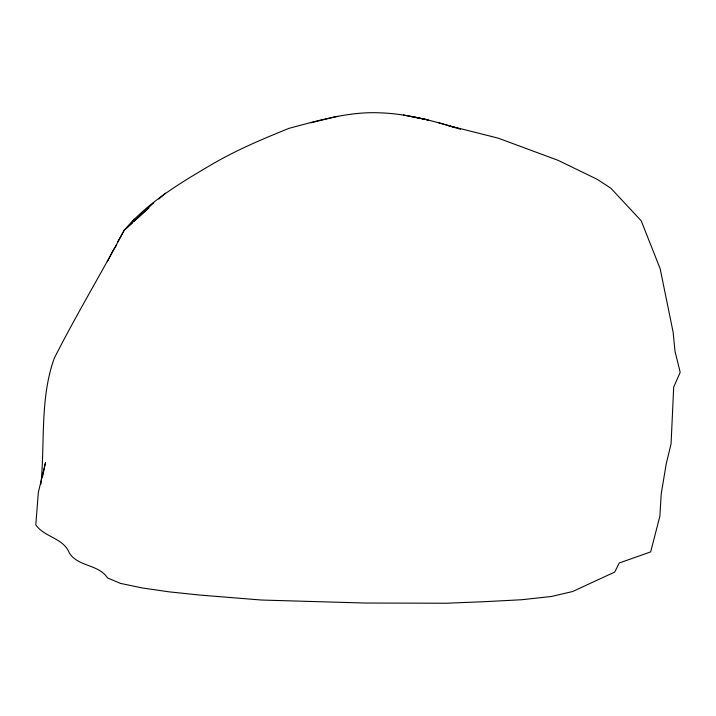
<?xml version="1.0" encoding="UTF-8"?>
<svg xmlns="http://www.w3.org/2000/svg" width="716" height="716" viewBox="0 0 716 716"><rect width="100%" height="100%" fill="white"/><g stroke="black" fill="none" stroke-linecap="round" stroke-linejoin="round"><path stroke-width="1.07" d="M40.937 484.132C45.063 442.13 39.792 398.848 54.228 358.322C76.164 314.933 101.35 273.279 124.172 230.301C148.507 201.644 181.381 182.311 213.422 163.516C237.515 149.572 263.372 138.689 289.148 128.298C318.611 120.521 348.549 111.499 379.382 112.815C406.357 113.62 432.679 120.637 458.321 128.549M42.307 477.653L45.511 462.545L38.342 492.438L35.8 524.846C44.347 537.313 63.42 537.877 69.345 552.967C77.892 566.83 98.835 564.199 107.534 577.919L120.494 583.397L142.574 588.015L169.522 591.89L199.979 595.077L261.671 600.044L364.739 603.024L446.059 603.239L484.777 601.673L521.508 599.748L551.544 596.464L572.621 591.523L614.731 572.048L619.206 563.018L650.665 551.884L659.875 516.245L661.208 493.968L666.229 463.798L671.071 443.884L673.693 387.052L680.2 372.356L674.982 351.189L673.121 332.161L660.152 268.688L641.196 220.779L610.918 188.281L597.404 179.412L558.149 160.366L498.157 138.143L448.851 125.712M107.311 261.743L113.388 249.893L116.439 245.364M117.54 242.178L124.172 230.301L153.806 202.735M132.442 221.888L134.178 219.096L131.735 222.721M124.172 230.301L132.406 222.864M134.062 221.378L148.892 207.989M158.773 199.057L165.369 193.105M311.03 122.731L337.719 116.296M403.457 115.025L428.186 119.984L410.895 116.439M438.675 122.713L455.34 127.681M457.426 128.307L460.549 129.238"/></g></svg>
